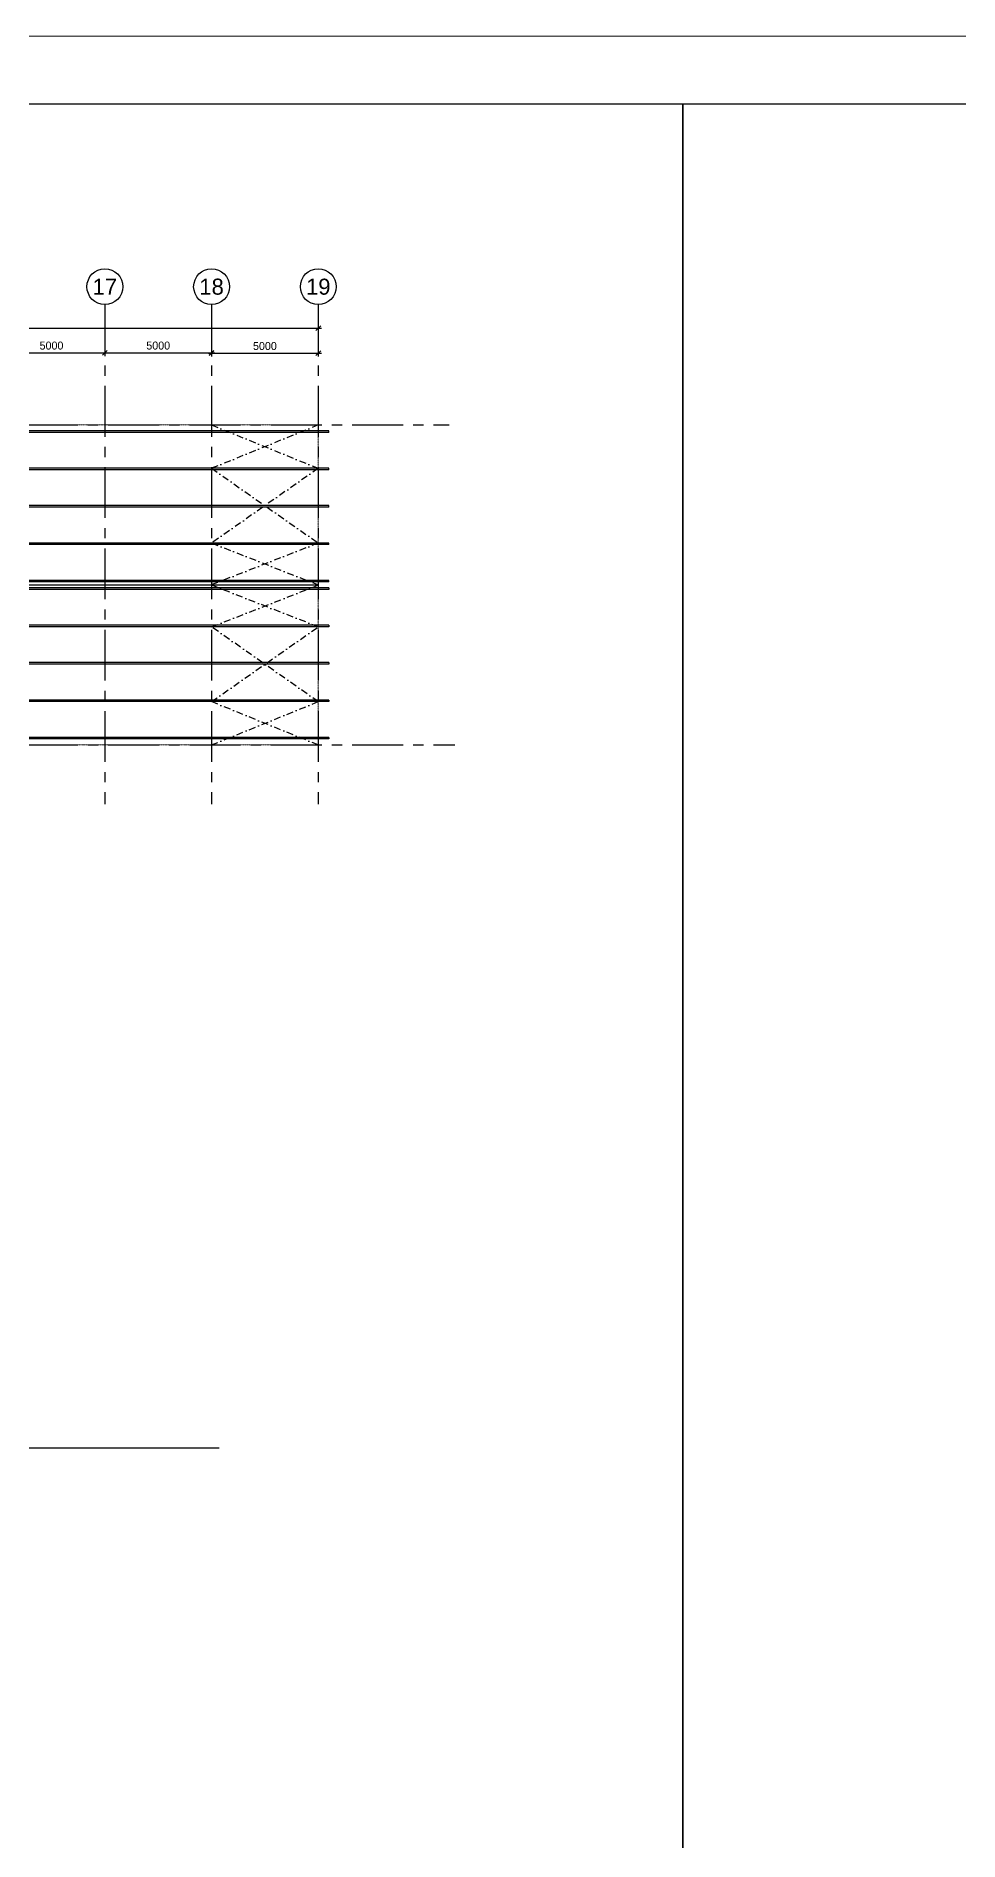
# Model space of a CAD drawing. Header units: millimetres. Extents: x 14826 to 891005, y -311366 to 56117.
# Drawn here: x 209296 to 252532, y -130151 to -45560 of the extents above; entities that cross this region are included whole.
import ezdxf
from ezdxf.enums import TextEntityAlignment as Align

# ---------------------------------------------------------------- set-up
doc = ezdxf.new("R2010")
doc.units = ezdxf.units.MM
for name, pattern in [('CENTER', [50.8, 31.75, -6.35, 6.35, -6.35]), ('DASHDOT', [25.4, 12.7, -6.35, 0, -6.35]), ('Hidden', [7.14375, 4.7625, -2.38125])]:
    doc.linetypes.add(name, pattern=pattern)
doc.layers.add('A-DETL-HDLN', color=7, linetype='Hidden', lineweight=9)
for name, color, linetype in [('AUR-CENTRELINES', 6, 'DASHDOT'), ('AUR-DIMS', 7, 'Continuous'), ('AUR-GRID CIRC', 3, 'Continuous'), ('AUR-GRID TEXT', 2, 'Continuous'), ('AUR-GRIDS', 7, 'CENTER'), ('AUR-SECTIONS', 3, 'Continuous')]:
    doc.layers.add(name, color=color, linetype=linetype)
doc.layers.add('LAYOUT IMPORT_dwg', color=7, linetype='Continuous', lineweight=9, true_color=0x767676)
doc.styles.add('ArialN', font='ARIALN.TTF')
doc.dimstyles.new('1-150', dxfattribs={"dimscale": 150, "dimtxt": 2.5, "dimasz": 1.5, "dimexe": 1, "dimexo": 2, "dimgap": 1, "dimtad": 1, "dimdec": 0, "dimzin": 0, "dimdsep": 46, "dimtxsty": 'Standard', "dimblk": 'OBLIQUE', "dimcen": 0, "dimdle": 1, "dimclrd": 7, "dimclre": 7, "dimclrt": 3, "dimadec": 0, "dimazin": 0, "dimtfac": 1, "dimtdec": 0, "dimtix": 1, "dimtmove": 2, "dimatfit": 0, "dimfxl": 6.5, "dimfxlon": 1, "dimtolj": 1, "dimtzin": 0, "dimarcsym": 0})

# ---------------------------------------------------------------- blocks, each defined once
blk = doc.blocks.new('LAYOUT IMPORT_dwg-326166-LEVEL 1')
at = {"lineweight": 9}
blk.add_line((-10868, 212791), (-10868, 311765), dxfattribs=at)
blk = doc.blocks.new('_Oblique')
at = {"color": 0, "linetype": 'ByBlock', "lineweight": -2}
blk.add_line((-0.5, -0.5), (0.5, 0.5), dxfattribs=at)
blk = doc.blocks.new('*D112')
at = {"layer": 'AUR-DIMS', "color": 7, "lineweight": -2, "ltscale": 75, "transparency": 16777216}
for p, q in [((132517, -59108), (132517, -59395)), ((222517, -58478), (222517, -59395)), ((132367, -59245), (222667, -59245))]:
    blk.add_line(p, q, dxfattribs=at)
at = {"layer": 'Defpoints', "color": 0, "ltscale": 75, "transparency": 16777216}
for p in [(132517, -58144), (222517, -58178, 4742), (222517, -59245)]:
    blk.add_point(p, dxfattribs=at)
at = {"layer": 'AUR-DIMS', "color": 7, "lineweight": -2, "ltscale": 75, "transparency": 16777216, "xscale": 225, "yscale": 225, "zscale": 225, "rotation": 180}
blk.add_blockref('_Oblique', (132517, -59245), dxfattribs=at)
at = {"layer": 'AUR-DIMS', "color": 7, "lineweight": -2, "ltscale": 75, "transparency": 16777216, "xscale": 225, "yscale": 225, "zscale": 225}
blk.add_blockref('_Oblique', (222517, -59245), dxfattribs=at)
at = {"layer": 'AUR-DIMS', "color": 3, "ltscale": 75, "transparency": 16777216, "insert": (177517, -58908), "char_height": 375, "attachment_point": 5}
blk.add_mtext('\\A1;90000', dxfattribs=at)
blk = doc.blocks.new('*D113')
at = {"layer": 'AUR-DIMS', "color": 7, "lineweight": -2, "ltscale": 75, "transparency": 16777216}
for p, q in [((207367, -60404), (212667, -60404)), ((207517, -60383), (207517, -60554)), ((212517, -60126), (212517, -60554))]:
    blk.add_line(p, q, dxfattribs=at)
at = {"layer": 'Defpoints', "color": 0, "ltscale": 75, "transparency": 16777216}
for p in [(207517, -59826, -4742), (212517, -59826), (212517, -60404)]:
    blk.add_point(p, dxfattribs=at)
at = {"layer": 'AUR-DIMS', "color": 7, "lineweight": -2, "ltscale": 75, "transparency": 16777216, "xscale": 225, "yscale": 225, "zscale": 225, "rotation": 180}
blk.add_blockref('_Oblique', (207517, -60404), dxfattribs=at)
at = {"layer": 'AUR-DIMS', "color": 7, "lineweight": -2, "ltscale": 75, "transparency": 16777216, "xscale": 225, "yscale": 225, "zscale": 225}
blk.add_blockref('_Oblique', (212517, -60404), dxfattribs=at)
at = {"layer": 'AUR-DIMS', "color": 3, "ltscale": 75, "transparency": 16777216, "insert": (210017, -60067), "char_height": 375, "attachment_point": 5}
blk.add_mtext('\\A1;5000', dxfattribs=at)
blk = doc.blocks.new('*D114')
at = {"layer": 'AUR-DIMS', "color": 7, "lineweight": -2, "ltscale": 75, "transparency": 16777216}
for p, q in [((212367, -60404), (217667, -60404)), ((212517, -60383), (212517, -60554)), ((217517, -60126), (217517, -60554))]:
    blk.add_line(p, q, dxfattribs=at)
at = {"layer": 'Defpoints', "color": 0, "ltscale": 75, "transparency": 16777216}
for p in [(212517, -59826, -4742), (217517, -59826), (217517, -60404)]:
    blk.add_point(p, dxfattribs=at)
at = {"layer": 'AUR-DIMS', "color": 7, "lineweight": -2, "ltscale": 75, "transparency": 16777216, "xscale": 225, "yscale": 225, "zscale": 225, "rotation": 180}
blk.add_blockref('_Oblique', (212517, -60404), dxfattribs=at)
at = {"layer": 'AUR-DIMS', "color": 7, "lineweight": -2, "ltscale": 75, "transparency": 16777216, "xscale": 225, "yscale": 225, "zscale": 225}
blk.add_blockref('_Oblique', (217517, -60404), dxfattribs=at)
at = {"layer": 'AUR-DIMS', "color": 3, "ltscale": 75, "transparency": 16777216, "insert": (215017, -60067), "char_height": 375, "attachment_point": 5}
blk.add_mtext('\\A1;5000', dxfattribs=at)
blk = doc.blocks.new('*D115')
at = {"layer": 'AUR-DIMS', "color": 7, "lineweight": -2, "ltscale": 75, "transparency": 16777216}
for p, q in [((217367, -60425), (222667, -60425)), ((217517, -60404), (217517, -60575)), ((222517, -60146), (222517, -60575))]:
    blk.add_line(p, q, dxfattribs=at)
at = {"layer": 'Defpoints', "color": 0, "ltscale": 75, "transparency": 16777216}
for p in [(217517, -59846, -4742), (222517, -59846), (222517, -60425)]:
    blk.add_point(p, dxfattribs=at)
at = {"layer": 'AUR-DIMS', "color": 7, "lineweight": -2, "ltscale": 75, "transparency": 16777216, "xscale": 225, "yscale": 225, "zscale": 225, "rotation": 180}
blk.add_blockref('_Oblique', (217517, -60425), dxfattribs=at)
at = {"layer": 'AUR-DIMS', "color": 7, "lineweight": -2, "ltscale": 75, "transparency": 16777216, "xscale": 225, "yscale": 225, "zscale": 225}
blk.add_blockref('_Oblique', (222517, -60425), dxfattribs=at)
at = {"layer": 'AUR-DIMS', "color": 3, "ltscale": 75, "transparency": 16777216, "insert": (220017, -60087), "char_height": 375, "attachment_point": 5}
blk.add_mtext('\\A1;5000', dxfattribs=at)

msp = doc.modelspace()

# ---------------------------------------------------------------- linework, layer by layer
at = {"color": 1}
for p, q in [((223016.93602, -64067.62027), (132016.93602, -64067.62027)), ((223016.93602, -64142.62027), (132016.93602, -64142.62027)), ((223016.93602, -64142.62027), (223016.93602, -64067.62027)), ((223016.93602, -65817.9063), (132016.93602, -65817.9063)), ((223016.93602, -65892.9063), (132016.93602, -65892.9063)), ((223016.93602, -65892.9063), (223016.93602, -65817.9063)), ((223016.93602, -67568.19233), (132016.93602, -67568.19233)), ((223016.93602, -67643.19233), (132016.93602, -67643.19233)), ((223016.93602, -67643.19233), (223016.93602, -67568.19233)), ((223016.93602, -69318.47836), (132016.93602, -69318.47836)), ((223016.93602, -69393.47836), (223016.93602, -69318.47836)), ((223016.93602, -69393.47836), (132016.93602, -69393.47836)), ((223016.93602, -71068.54505), (132016.93602, -71068.54505)), ((223016.93602, -71143.54505), (132016.93602, -71143.54505)), ((223016.93602, -71426.54156), (132016.93602, -71426.54156)), ((223016.93602, -71501.54156), (132016.93602, -71501.54156)), ((223016.93602, -71143.54505), (223016.93602, -71068.54505)), ((223016.93602, -71426.54156), (223016.93602, -71501.54156)), ((223016.93602, -73176.60825), (132016.93602, -73176.60825)), ((223016.93602, -73251.60825), (132016.93602, -73251.60825)), ((223016.93602, -73176.60825), (223016.93602, -73251.60825)), ((223016.93602, -74926.89428), (132016.93602, -74926.89428)), ((223016.93602, -75001.89428), (132016.93602, -75001.89428)), ((223016.93602, -74926.89428), (223016.93602, -75001.89428)), ((223016.93602, -76677.18031), (132016.93602, -76677.18031)), ((223016.93602, -76752.18031), (132016.93602, -76752.18031)), ((223016.93602, -76677.18031), (223016.93602, -76752.18031)), ((223016.93602, -78427.46634), (132016.93602, -78427.46634)), ((223016.93602, -78502.46634), (132016.93602, -78502.46634)), ((223016.93602, -78427.46634), (223016.93602, -78502.46634))]:
    msp.add_line(p, q, dxfattribs=at)
at = {"color": 2}
msp.add_line((132516.93602, -71285.04331), (222516.93602, -71285.04331), dxfattribs=at)
at = {"color": 1}
for points in [[(239598.53327, -48744.0032), (26795.07721, -48744.0032), (26795.07721, -136284.53271), (239598.53327, -136284.53271)], [(369879.79872, -48744.0032), (239598.53327, -48744.0032), (239598.53327, -136284.53271), (369879.79872, -136284.53271)]]:
    msp.add_lwpolyline(points, close=True, dxfattribs=at)
at = {"layer": 'A-DETL-HDLN'}
for p, q in [((132516.93602, -63785.04331), (222516.93602, -63785.04331)), ((222516.93602, -78785.04331), (222516.93602, -63785.04331)), ((222516.93602, -78785.04331), (132516.93602, -78785.04331))]:
    msp.add_line(p, q, dxfattribs=at)
at = {"layer": 'AUR-CENTRELINES', "ltscale": 25}
for p, q in [((217516.93602, -63785.04331, -4741.53384), (222516.93602, -65817.9063, -4741.53384)), ((222516.93602, -63785.04331, -4741.53384), (217516.93602, -65817.9063, -4741.53384)), ((222516.93602, -65817.9063, -4741.53384), (217516.93602, -69318.47836, -4741.53384)), ((217516.93602, -65817.9063, -4741.53384), (222516.93602, -69318.47836, -4741.53384)), ((222516.93602, -69318.47836, -4741.53384), (217503.28682, -71285.04331, -4741.53384)), ((217516.93602, -69318.47836, -4741.53384), (222530.58522, -71285.04331, -4741.53384)), ((222516.93602, -73251.60825, -4741.53384), (217503.28682, -71285.04331, -4741.53384)), ((217516.93602, -73251.60825, -4741.53384), (222530.58522, -71285.04331, -4741.53384)), ((222516.93602, -76752.18031, -4741.53384), (217516.93602, -73251.60825, -4741.53384)), ((217516.93602, -76752.18031, -4741.53384), (222516.93602, -73251.60825, -4741.53384)), ((217516.93602, -78785.04331, -4741.53384), (222516.93602, -76752.18031, -4741.53384)), ((222516.93602, -78785.04331, -4741.53384), (217516.93602, -76752.18031, -4741.53384))]:
    msp.add_line(p, q, dxfattribs=at)
at = {"layer": 'AUR-GRID CIRC'}
for centre in [(212516.93602, -57304.26211, -4741.53384), (217516.93602, -57304.26211, -4741.53384), (222516.93602, -57304.26211, -4741.53384)]:
    msp.add_circle(centre, 840, dxfattribs=at)
at = {"layer": 'AUR-GRIDS', "ltscale": 75}
for p, q in [((212516.93602, -58144.26211), (212516.93602, -81561.47148)), ((217516.93602, -58144.26211), (217516.93602, -81561.47148)), ((222516.93602, -58144.26211), (222516.93602, -81561.47148)), ((125047.45266, -63785.04331), (228653.59166, -63785.04331)), ((125047.45266, -78785.04331), (228914.93954, -78785.04331))]:
    msp.add_line(p, q, dxfattribs=at)
at = {"layer": 'AUR-SECTIONS', "color": 2, "ltscale": 75}
msp.add_line((183234.94529, -111724.60197), (217866.87877, -111724.60197), dxfattribs=at)

# ---------------------------------------------------------------- block references
at = {"layer": 'LAYOUT IMPORT_dwg', "color": 7, "rotation": 269.9999999999997}
msp.add_blockref('LAYOUT IMPORT_dwg-326166-LEVEL 1', (-56073.93568, -56427.64433), dxfattribs=at)

# ---------------------------------------------------------------- texts
at = {"layer": 'AUR-GRID TEXT', "color": 7, "style": 'ArialN', "width": 1.2}
for s, p in [('17', (212516.93602, -57304.26211, -4741.53384)), ('18', (217516.93602, -57304.26211, -4741.53384)), ('19', (222516.93602, -57304.26211, -4741.53384))]:
    msp.add_text(s, height=750, dxfattribs=at).set_placement(p, align=Align.MIDDLE_CENTER)

# ---------------------------------------------------------------- dimensions: what is measured, and where the dimension line sits
at = {"layer": 'AUR-DIMS', "ltscale": 75}
for base, p1, p2, picture, middle in [((222516.93602, -59245.45541, -4741.53384), (132516.93602, -58144.26211, -4741.53384), (222516.93602, -58178.03928), '*D112', (177516.93602, -58907.95541, -4741.53384)), ((212516.93602, -60404.03403), (207516.93602, -59825.51862, -4741.53384), (212516.93602, -59825.51862), '*D113', (210016.93602, -60066.53403)), ((217516.93602, -60404.03403), (212516.93602, -59825.51862, -4741.53384), (217516.93602, -59825.51862), '*D114', (215016.93602, -60066.53403)), ((222516.93602, -60424.88041), (217516.93602, -59846.36501, -4741.53384), (222516.93602, -59846.36501), '*D115', (220016.93602, -60087.38041))]:
    dim = msp.add_linear_dim(base=base, p1=p1, p2=p2, dimstyle='1-150', dxfattribs=at)
    dim.commit()
    dim.dimension.update_dxf_attribs({"geometry": picture, "text_midpoint": middle})

doc.saveas('drawing.dxf')
